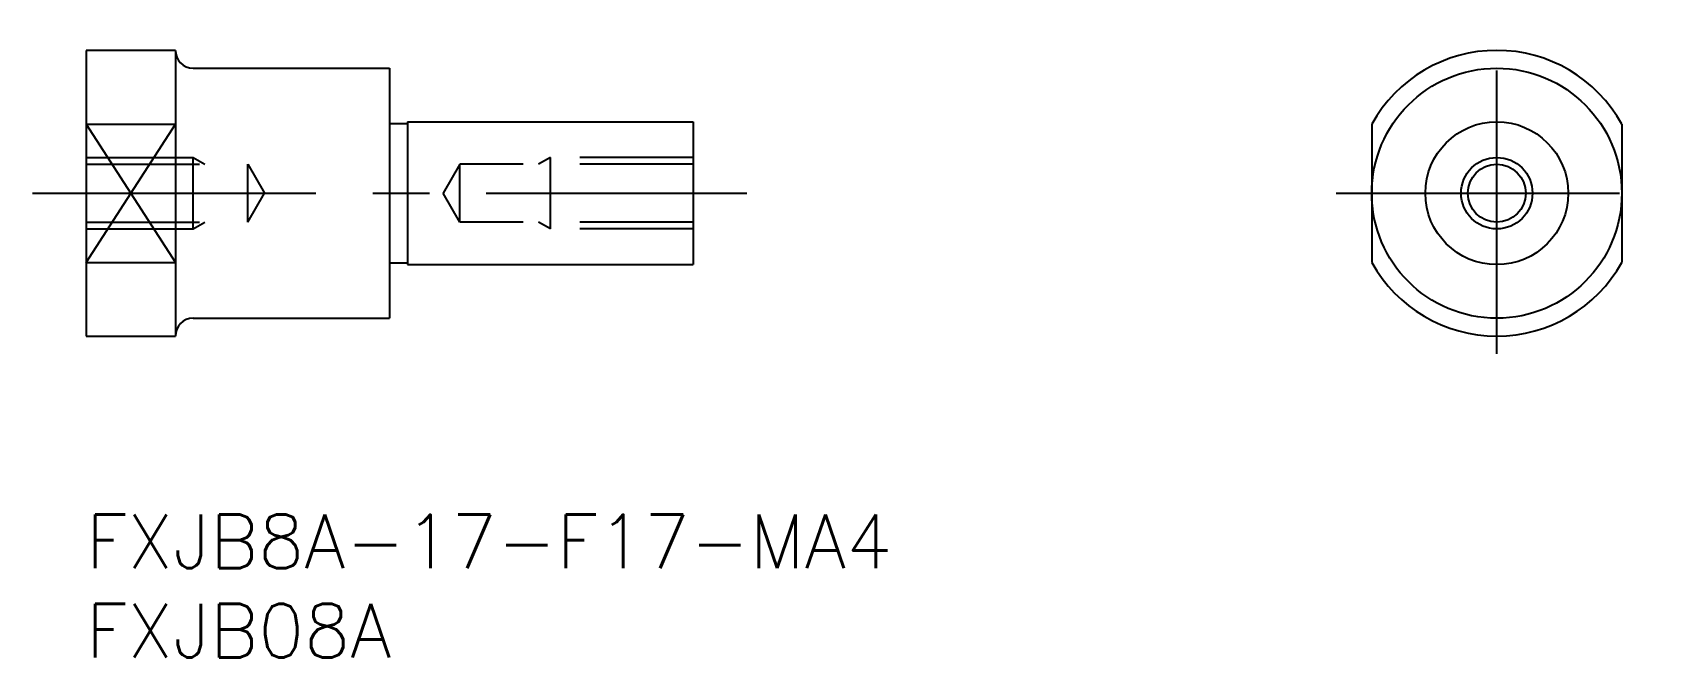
# Model space of a CAD drawing. Extents: x -3 to 88, y -8 to 27.
import ezdxf

# ---------------------------------------------------------------- set-up
doc = ezdxf.new("R2010")
doc.units = 0
doc.header["$LTSCALE"] = 0.5
doc.linetypes.add('CENTER', pattern=[50.8, 31.75, -6.35, 6.35, -6.35])
doc.linetypes.add('DASHED', pattern=[19.05, 12.7, -6.35])
for name, color, linetype in [('MSM_CENTER', 1, 'CENTER'), ('MSM_CONTINUOUS', 7, 'CONTINUOUS'), ('MSM_DASHED', 4, 'DASHED'), ('MSM_NARROW', 5, 'CONTINUOUS'), ('MSM_PART_NUMBER', 7, 'CONTINUOUS')]:
    doc.layers.add(name, color=color, linetype=linetype)
doc.styles.get("Standard").update_dxf_attribs({"font": 'txt.shx', "height": 3, "bigfont": 'bigfont.shx'})

# ---------------------------------------------------------------- blocks, each defined once
blk = doc.blocks.new('*U4')
at = {"layer": 'MSM_PART_NUMBER'}
blk.add_text('FXJB8A-17-F17-MA4', height=3, dxfattribs=at).set_placement((0, -3))
blk = doc.blocks.new('*U5')
at = {"layer": 'MSM_PART_NUMBER'}
blk.add_text('FXJB08A', height=3, dxfattribs=at).set_placement((0, -8))

msp = doc.modelspace()

# ---------------------------------------------------------------- linework, layer by layer
at = {"layer": 'MSM_CENTER'}
for p, q in [((79, 9), (79, 27)), ((-3, 18), (37, 18)), ((70, 18), (88, 18))]:
    msp.add_line(p, q, dxfattribs=at)
at = {"layer": 'MSM_CONTINUOUS'}
for p, q in [((0, 26), (0, 10)), ((5, 26), (0, 26)), ((5, 26), (5, 10)), ((6, 25), (17, 25)), ((17, 25), (17, 11)), ((0, 21.873), (5, 21.873)), ((17, 21.9), (18, 21.9)), ((18, 22), (34, 22)), ((18, 22), (18, 14)), ((34, 22), (34, 14)), ((72, 21.873), (72, 14.127)), ((86, 21.873), (86, 14.127)), ((0, 14.127), (5, 14.127)), ((17, 14.1), (18, 14.1)), ((18, 14), (34, 14)), ((6, 11), (17, 11)), ((0, 10), (5, 10))]:
    msp.add_line(p, q, dxfattribs=at)
for radius in [7, 4, 1.621]:
    msp.add_circle((79, 18), radius, dxfattribs=at)
for centre, radius, start, end in [((6, 26), 1, 180, 270), ((79, 18), 8, 28.95502, 151.04498), ((79, 18), 8, 208.95502, 331.04498), ((6, 10), 1, 90, 180)]:
    msp.add_arc(centre, radius, start, end, dxfattribs=at)
at = {"layer": 'MSM_DASHED'}
for p, q in [((0, 20), (6, 20)), ((0, 19.621), (9.064, 19.621)), ((6, 16), (6, 20)), ((6, 20), (6.656, 19.621)), ((9.064, 16.379), (9.064, 19.621)), ((9.064, 19.621), (10, 18)), ((20.936, 19.621), (20, 18)), ((34, 19.621), (20.936, 19.621)), ((20.936, 16.379), (20.936, 19.621)), ((26, 20), (25.344, 19.621)), ((26, 16), (26, 20)), ((34, 20), (26, 20)), ((9.064, 16.379), (10, 18)), ((20.936, 16.379), (20, 18)), ((0, 16.379), (9.064, 16.379)), ((0, 16), (6, 16)), ((6, 16), (6.656, 16.379)), ((34, 16.379), (20.936, 16.379)), ((26, 16), (25.344, 16.379)), ((34, 16), (26, 16))]:
    msp.add_line(p, q, dxfattribs=at)
at = {"layer": 'MSM_NARROW'}
for p, q in [((0, 14.127), (5, 21.873)), ((0, 21.873), (5, 14.127))]:
    msp.add_line(p, q, dxfattribs=at)
msp.add_circle((79, 18), 2, dxfattribs=at)

# ---------------------------------------------------------------- block references
at = {"layer": 'MSM_CONTINUOUS'}
for name in ['*U4', '*U5']:
    msp.add_blockref(name, (0, 0), dxfattribs=at)

doc.saveas('drawing.dxf')
